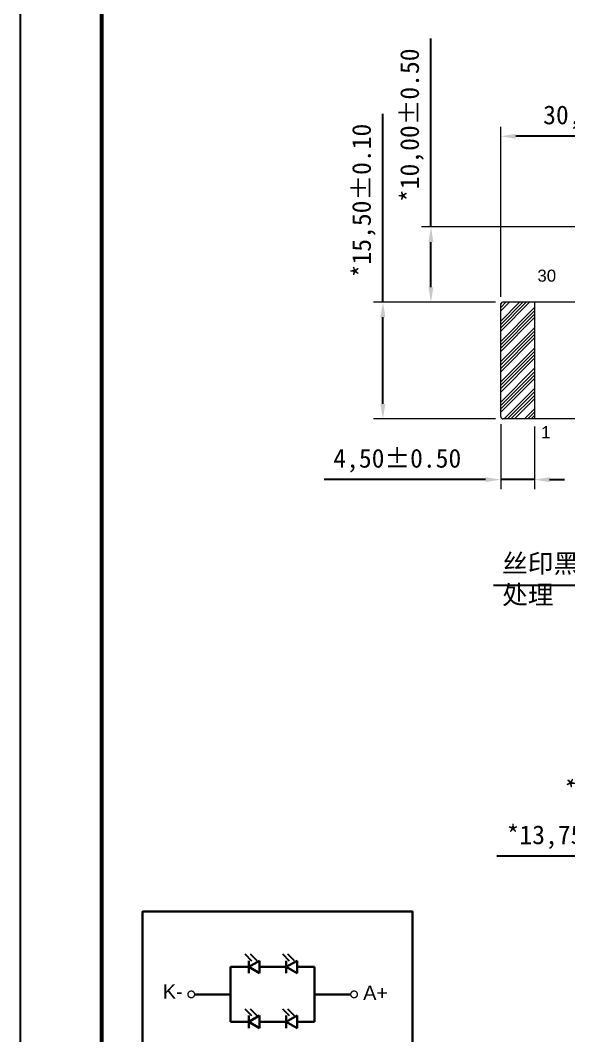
# Model space of a CAD drawing. Header units: millimetres. Extents: x 1946 to 4611, y 2266 to 2855.
# Drawn here: x 3575.6 to 3648.4, y 2625.5 to 2760.4 of the extents above; entities that cross this region are included whole.
import ezdxf

# ---------------------------------------------------------------- set-up
doc = ezdxf.new("R2010")
doc.units = ezdxf.units.MM
doc.layers.add('Dim', color=4, linetype='Continuous')
doc.layers.add('FPC', color=30, linetype='Continuous', lineweight=0)
doc.layers.add('TEXT', color=7, linetype='Continuous', lineweight=30)
doc.styles.add('Arial', font='arial.ttf')
doc.styles.get("Standard").update_dxf_attribs({"font": 'txt.shx', "bigfont": 'gbcbig.shx'})
doc.styles.add('宋体', font='')
doc.styles.get('宋体').set_extended_font_data('SimSun')
doc.dimstyles.new('DIM', dxfattribs={"dimtxt": 2.5, "dimasz": 2, "dimexe": 1.25, "dimexo": 1, "dimgap": 1, "dimtad": 1, "dimzin": 1, "dimtxsty": '宋体', "dimcen": 2.5, "dimazin": 0, "dimtfac": 1, "dimtmove": 0, "dimatfit": 3, "dimfxl": 0, "dimlwe": 0, "dimarcsym": 0})
doc.dimstyles.get("Standard").update_dxf_attribs({"dimtxt": 1, "dimasz": 0.18, "dimexe": 0.18, "dimexo": 0.0625, "dimgap": 0.09, "dimtad": 0, "dimtih": 1, "dimtoh": 1, "dimdec": 4, "dimzin": 0, "dimdsep": 46, "dimtxsty": 'Standard', "dimcen": 0.09, "dimadec": 0, "dimazin": 0, "dimtfac": 1, "dimtdec": 4, "dimtofl": 0, "dimtmove": 0, "dimatfit": 3, "dimfxl": 0, "dimtolj": 1, "dimtzin": 0, "dimarcsym": 0})

# ---------------------------------------------------------------- blocks, each defined once
blk = doc.blocks.new('*D45')
at = {"layer": 'Defpoints', "color": 0}
for p in [(3663.99, 2669.14), (3664.2, 2669.35)]:
    blk.add_point(p, dxfattribs=at)
at = {"layer": 'Dim', "color": 0, "lineweight": -2}
for p, q in [((3664.2, 2669.35), (3663.99, 2669.14)), ((3649.87, 2655.09), (3662.57, 2667.73))]:
    blk.add_line(p, q, dxfattribs=at)
at = {"layer": 'Dim', "color": 0}
blk.add_solid([(3662.33, 2667.96), (3662.8, 2667.49), (3663.99, 2669.14)], dxfattribs=at)
at = {"layer": 'Dim', "color": 0, "insert": (3653.78, 2662.45), "char_height": 2.5, "attachment_point": 5, "rotation": 44.855, "style": '宋体'}
blk.add_mtext('{\\C2;*}2-R0,30', dxfattribs=at)
blk = doc.blocks.new('*D63')
at = {"layer": 'Defpoints', "color": 0}
for p in [(3663.9, 2669.85), (3677.65, 2650.77), (3663.9, 2649.36)]:
    blk.add_point(p, dxfattribs=at)
at = {"layer": 'Dim', "color": 0, "lineweight": 0}
for p, q in [((3663.9, 2668.85), (3663.9, 2648.11)), ((3677.65, 2649.77), (3677.65, 2648.11))]:
    blk.add_line(p, q, dxfattribs=at)
at = {"layer": 'Dim', "color": 0, "lineweight": -2}
for p, q in [((3663.9, 2649.36), (3638.87, 2649.36)), ((3675.65, 2649.36), (3665.9, 2649.36))]:
    blk.add_line(p, q, dxfattribs=at)
at = {"layer": 'Dim', "color": 0}
for points in [[(3665.9, 2649.69), (3665.9, 2649.02), (3663.9, 2649.36)], [(3675.65, 2649.69), (3675.65, 2649.02), (3677.65, 2649.36)]]:
    blk.add_solid(points, dxfattribs=at)
at = {"layer": 'Dim', "color": 0, "insert": (3650.39, 2651.88), "char_height": 2.5, "attachment_point": 5, "style": '宋体'}
blk.add_mtext('{\\C2;*}13,75%%P0.50', dxfattribs=at)
blk = doc.blocks.new('工程图框')
at = {"color": 4}
blk.add_lwpolyline([(-525, 0), (0, 0), (0, 371.25), (-525, 371.25)], close=True, dxfattribs=at)
at = {"const_width": 0.625}
blk.add_lwpolyline([(-512.5, 12.5), (-12.5, 12.5), (-12.5, 358.75), (-512.5, 358.75)], close=True, dxfattribs=at)
blk = doc.blocks.new('*D76')
at = {"layer": 'Defpoints', "color": 0}
for p in [(3639.4, 2707.75), (3643.9, 2707.45), (3643.9, 2699.38)]:
    blk.add_point(p, dxfattribs=at)
at = {"layer": 'Dim', "color": 0, "lineweight": 0}
for p, q in [((3639.4, 2706.75), (3639.4, 2698.13)), ((3643.9, 2706.45), (3643.9, 2698.13))]:
    blk.add_line(p, q, dxfattribs=at)
at = {"layer": 'Dim', "color": 0, "lineweight": -2}
for p, q in [((3637.4, 2699.38), (3615.93, 2699.38)), ((3643.9, 2699.38), (3639.4, 2699.38)), ((3645.9, 2699.38), (3647.9, 2699.38))]:
    blk.add_line(p, q, dxfattribs=at)
at = {"layer": 'Dim', "color": 0}
for points in [[(3637.4, 2699.71), (3637.4, 2699.05), (3639.4, 2699.38)], [(3645.9, 2699.71), (3645.9, 2699.05), (3643.9, 2699.38)]]:
    blk.add_solid(points, dxfattribs=at)
at = {"layer": 'Dim', "color": 0, "insert": (3625.66, 2701.9), "char_height": 2.5, "attachment_point": 5, "style": '宋体'}
blk.add_mtext('4,50%%P0.50', dxfattribs=at)
blk = doc.blocks.new('*D77')
at = {"layer": 'Defpoints', "color": 0}
for p in [(3623.75, 2722.95), (3639.7, 2722.95), (3639.7, 2707.45)]:
    blk.add_point(p, dxfattribs=at)
at = {"layer": 'Dim', "color": 0, "lineweight": -2}
for p, q in [((3623.75, 2722.95), (3623.75, 2747.98)), ((3623.75, 2709.45), (3623.75, 2720.95))]:
    blk.add_line(p, q, dxfattribs=at)
at = {"layer": 'Dim', "color": 0, "lineweight": 0}
for p, q in [((3638.7, 2722.95), (3622.5, 2722.95)), ((3638.7, 2707.45), (3622.5, 2707.45))]:
    blk.add_line(p, q, dxfattribs=at)
at = {"layer": 'Dim', "color": 0}
for points in [[(3623.41, 2720.95), (3624.08, 2720.95), (3623.75, 2722.95)], [(3623.41, 2709.45), (3624.08, 2709.45), (3623.75, 2707.45)]]:
    blk.add_solid(points, dxfattribs=at)
at = {"layer": 'Dim', "color": 0, "insert": (3621.22, 2736.46), "char_height": 2.5, "attachment_point": 5, "rotation": 90, "style": '宋体'}
blk.add_mtext('*15,50%%P0.10', dxfattribs=at)
blk = doc.blocks.new('*D78')
at = {"layer": 'Defpoints', "color": 0}
for p in [(3669.4, 2732.95), (3630.13, 2722.95), (3639.7, 2722.95)]:
    blk.add_point(p, dxfattribs=at)
at = {"layer": 'Dim', "color": 0, "lineweight": -2}
for p, q in [((3630.13, 2732.95), (3630.13, 2757.98)), ((3630.13, 2724.95), (3630.13, 2730.95))]:
    blk.add_line(p, q, dxfattribs=at)
at = {"layer": 'Dim', "color": 0, "lineweight": 0}
for p, q in [((3668.4, 2732.95), (3628.88, 2732.95)), ((3638.7, 2722.95), (3628.88, 2722.95))]:
    blk.add_line(p, q, dxfattribs=at)
at = {"layer": 'Dim', "color": 0}
for points in [[(3629.8, 2730.95), (3630.46, 2730.95), (3630.13, 2732.95)], [(3629.8, 2724.95), (3630.46, 2724.95), (3630.13, 2722.95)]]:
    blk.add_solid(points, dxfattribs=at)
at = {"layer": 'Dim', "color": 0, "insert": (3627.61, 2746.46), "char_height": 2.5, "attachment_point": 5, "rotation": 90, "style": '宋体'}
blk.add_mtext('*10,00%%P0.50', dxfattribs=at)
blk = doc.blocks.new('*D87')
at = {"layer": 'Defpoints', "color": 0}
for p in [(3639.4, 2745), (3669.4, 2732.95), (3639.4, 2722.65)]:
    blk.add_point(p, dxfattribs=at)
at = {"layer": 'Dim', "color": 0, "lineweight": 0}
for p, q in [((3639.4, 2723.65), (3639.4, 2746.25)), ((3669.4, 2733.95), (3669.4, 2746.25))]:
    blk.add_line(p, q, dxfattribs=at)
at = {"layer": 'Dim', "color": 0, "lineweight": -2}
blk.add_line((3667.4, 2745), (3641.4, 2745), dxfattribs=at)
at = {"layer": 'Dim', "color": 0}
for points in [[(3641.4, 2745.33), (3641.4, 2744.66), (3639.4, 2745)], [(3667.4, 2745.33), (3667.4, 2744.66), (3669.4, 2745)]]:
    blk.add_solid(points, dxfattribs=at)
at = {"layer": 'Dim', "color": 0, "insert": (3654.4, 2747.52), "char_height": 2.5, "attachment_point": 5, "style": '宋体'}
blk.add_mtext('30,00%%P0.50', dxfattribs=at)

msp = doc.modelspace()

# ---------------------------------------------------------------- hatches: boundary and pattern name
at = {"layer": 'FPC', "lineweight": 15}
h = msp.add_hatch(dxfattribs=at)
h.set_pattern_fill('ANSI34', color=256, scale=0.1, angle=90, style=0)
h.set_pattern_definition([(45, (9196.5633, 1807.7874), (1.3470384, -1.3470384), []), (45, (9196.5633, 1808.2364), (1.3470384, -1.3470384), []), (45, (9196.5633, 1808.6854), (1.3470384, -1.3470384), []), (45, (9196.5633, 1809.1344), (1.3470384, -1.3470384), [])])
h.paths.add_polyline_path([(3643.89925, 2722.9507), (3639.69925, 2722.9507, 0.414213562), (3639.39925, 2722.6507), (3639.39925, 2707.7507, 0.414213562), (3639.69925, 2707.4507), (3643.89925, 2707.4507)])

# ---------------------------------------------------------------- linework, layer by layer
at = {"layer": 'FPC'}
for p, q in [((3639.39925, 2707.7507), (3639.39925, 2722.6507)), ((3670.89925, 2722.9507), (3639.69925, 2722.9507)), ((3643.89925, 2722.9507), (3643.89925, 2707.4507)), ((3670.89925, 2707.4507), (3639.69925, 2707.4507))]:
    msp.add_line(p, q, dxfattribs=at)
for centre, start, end in [((3639.69925, 2722.6507), 90, 180), ((3639.69925, 2707.7507), 180, 270)]:
    msp.add_arc(centre, 0.3, start, end, dxfattribs=at)
at = {"layer": 'TEXT'}
for p, q in [((3603.5065, 2634.64859), (3603.5065, 2627.35318)), ((3605.911, 2634.64859), (3603.5065, 2634.64859)), ((3605.911, 2635.47608), (3605.911, 2633.8211)), ((3605.911, 2634.64859), (3607.34426, 2635.47608)), ((3605.911, 2634.64859), (3607.34426, 2633.8211)), ((3607.34426, 2635.47608), (3607.34426, 2633.8211)), ((3610.89966, 2634.64859), (3607.34426, 2634.64859)), ((3610.89966, 2635.47608), (3610.89966, 2633.8211)), ((3610.89966, 2634.64859), (3612.33292, 2635.47608)), ((3610.89966, 2634.64859), (3612.33292, 2633.8211)), ((3612.33292, 2635.47608), (3612.33292, 2633.8211)), ((3614.64957, 2634.64859), (3612.33292, 2634.64859)), ((3614.64957, 2634.64859), (3614.64957, 2627.35318)), ((3603.5065, 2631.00089), (3598.72687, 2631.00089)), ((3614.64957, 2631.00089), (3619.47117, 2631.00089)), ((3605.911, 2628.18067), (3605.911, 2626.52569)), ((3605.911, 2627.35318), (3607.34426, 2628.18067)), ((3607.34426, 2628.18067), (3607.34426, 2626.52569)), ((3610.89966, 2628.18067), (3610.89966, 2626.52569)), ((3610.89966, 2627.35318), (3612.33292, 2628.18067)), ((3612.33292, 2628.18067), (3612.33292, 2626.52569)), ((3605.911, 2627.35318), (3603.5065, 2627.35318)), ((3605.911, 2627.35318), (3607.34426, 2626.52569)), ((3610.89966, 2627.35318), (3607.34426, 2627.35318)), ((3610.89966, 2627.35318), (3612.33292, 2626.52569)), ((3614.64957, 2627.35318), (3612.33292, 2627.35318))]:
    msp.add_line(p, q, dxfattribs=at)
at = {"layer": 'TEXT', "color": 0, "lineweight": 30}
msp.add_lwpolyline([(3627.69571, 2614.05792), (3591.80146, 2614.05792), (3591.80146, 2641.99505), (3627.69571, 2641.99505)], close=True, dxfattribs=at)
at = {"layer": 'TEXT', "const_width": 0.17736}
for points in [[(3598.72687, 2631.00089, -1), (3597.84007, 2631.00089, -1)], [(3619.47117, 2631.00089, 1), (3620.35798, 2631.00089, 1)]]:
    msp.add_lwpolyline(points, format="xyb", close=True, dxfattribs=at)

# ---------------------------------------------------------------- block references
at = {"lineweight": 0, "xscale": 0.864, "yscale": 0.864, "zscale": 0.864}
msp.add_blockref('工程图框', (4029.16226, 2517.57298), dxfattribs=at)

# ---------------------------------------------------------------- texts
at = {"color": 4, "insert": (3639.59365, 2689.50126), "char_height": 2.5, "attachment_point": 1, "style": '宋体'}
msp.add_mtext_dynamic_manual_height_columns('丝印黑色 AF处理', width=20.324046, gutter_width=12.5, heights=[0], dxfattribs=at)
at = {"layer": 'TEXT', "color": 0, "linetype": 'Continuous', "style": 'Arial'}
for s, p in [('K-', (3594.49439, 2630.43773)), ('A+', (3621.12739, 2630.26943))]:
    msp.add_text(s, height=1.887762, dxfattribs=at).set_placement(p)
at = {"layer": 'TEXT', "lineweight": 20, "char_height": 1.6, "width": 35.0546372, "attachment_point": 3, "style": 'Arial'}
for s, insert in [('30', (3646.76631, 2727.27904)), ('1', (3646.02082, 2706.48564))]:
    msp.add_mtext(s, dxfattribs=dict(at, insert=insert))

# ---------------------------------------------------------------- dimensions: what is measured, and where the dimension line sits
at = {"layer": 'Dim'}
for base, p1, p2, angle, text, picture, middle in [((3630.12855, 2722.9507), (3669.39925, 2732.9507), (3639.69925, 2722.9507), 90, '*<>%%P0.50', '*D78', (3630.12855, 2746.46459)), ((3639.39925, 2744.99628), (3669.39925, 2732.9507), (3639.39925, 2722.6507), 180, '<>%%P0.50', '*D87', (3654.39925, 2744.99628)), ((3643.89925, 2699.37846), (3639.39925, 2707.7507), (3643.89925, 2707.4507), 180, '<>%%P0.50', '*D76', (3625.66314, 2699.37846))]:
    dim = msp.add_linear_dim(base=base, p1=p1, p2=p2, angle=angle, text=text, dimstyle='DIM', dxfattribs=at)
    dim.commit()
    dim.dimension.update_dxf_attribs({"geometry": picture, "text_midpoint": middle, "dimtype": 160})
dim = msp.add_linear_dim(base=(3623.7455, 2722.9507), p1=(3639.69925, 2707.4507), p2=(3639.69925, 2722.9507), angle=90, text='*<>%%P0.10', dimstyle='DIM', dxfattribs=at)
dim.commit()
dim.dimension.update_dxf_attribs({"geometry": '*D77', "text_midpoint": (3621.22466, 2736.46459)})
dim = msp.add_linear_dim(base=(3663.89925, 2649.35808), p1=(3677.64925, 2650.77453), p2=(3663.89925, 2669.84986), text='{\\C2;*}<>%%P0.50', dimstyle='DIM', dxfattribs=at)
dim.commit()
dim.dimension.update_dxf_attribs({"geometry": '*D63', "text_midpoint": (3650.38536, 2651.87891)})
dim = msp.add_radius_dim(center=(3664.19925, 2669.3507), mpoint=(3663.98658, 2669.1391), text='{\\C2;*}2-<>', dimstyle='DIM', dxfattribs=at)
dim.commit()
dim.dimension.update_dxf_attribs({"geometry": '*D45', "text_midpoint": (3653.77549, 2662.44741)})

# ---------------------------------------------------------------- leaders
at = {"color": 4}
msp.add_leader([(3664.8811, 2698.08439), (3659.46636, 2685.33048), (3638.44314, 2685.33048)], dimstyle='DIM', override={"dimgap": 1, "dimtad": 0}, dxfattribs=at)
at = {"layer": 'TEXT'}
for points in [[(3605.39654, 2636.36978), (3606.29343, 2635.47289)], [(3606.09205, 2636.37751), (3606.98894, 2635.48062)], [(3610.38519, 2636.36978), (3611.28209, 2635.47289)], [(3611.0807, 2636.37751), (3611.9776, 2635.48062)], [(3606.09205, 2629.0821), (3606.98894, 2628.18521)], [(3611.0807, 2629.0821), (3611.9776, 2628.18521)], [(3605.39654, 2629.07437), (3606.29343, 2628.17748)], [(3610.38519, 2629.07437), (3611.28209, 2628.17748)]]:
    msp.add_leader(points, dimstyle='Standard', override={"dimasz": 0.45}, dxfattribs=at)

doc.saveas('drawing.dxf')
